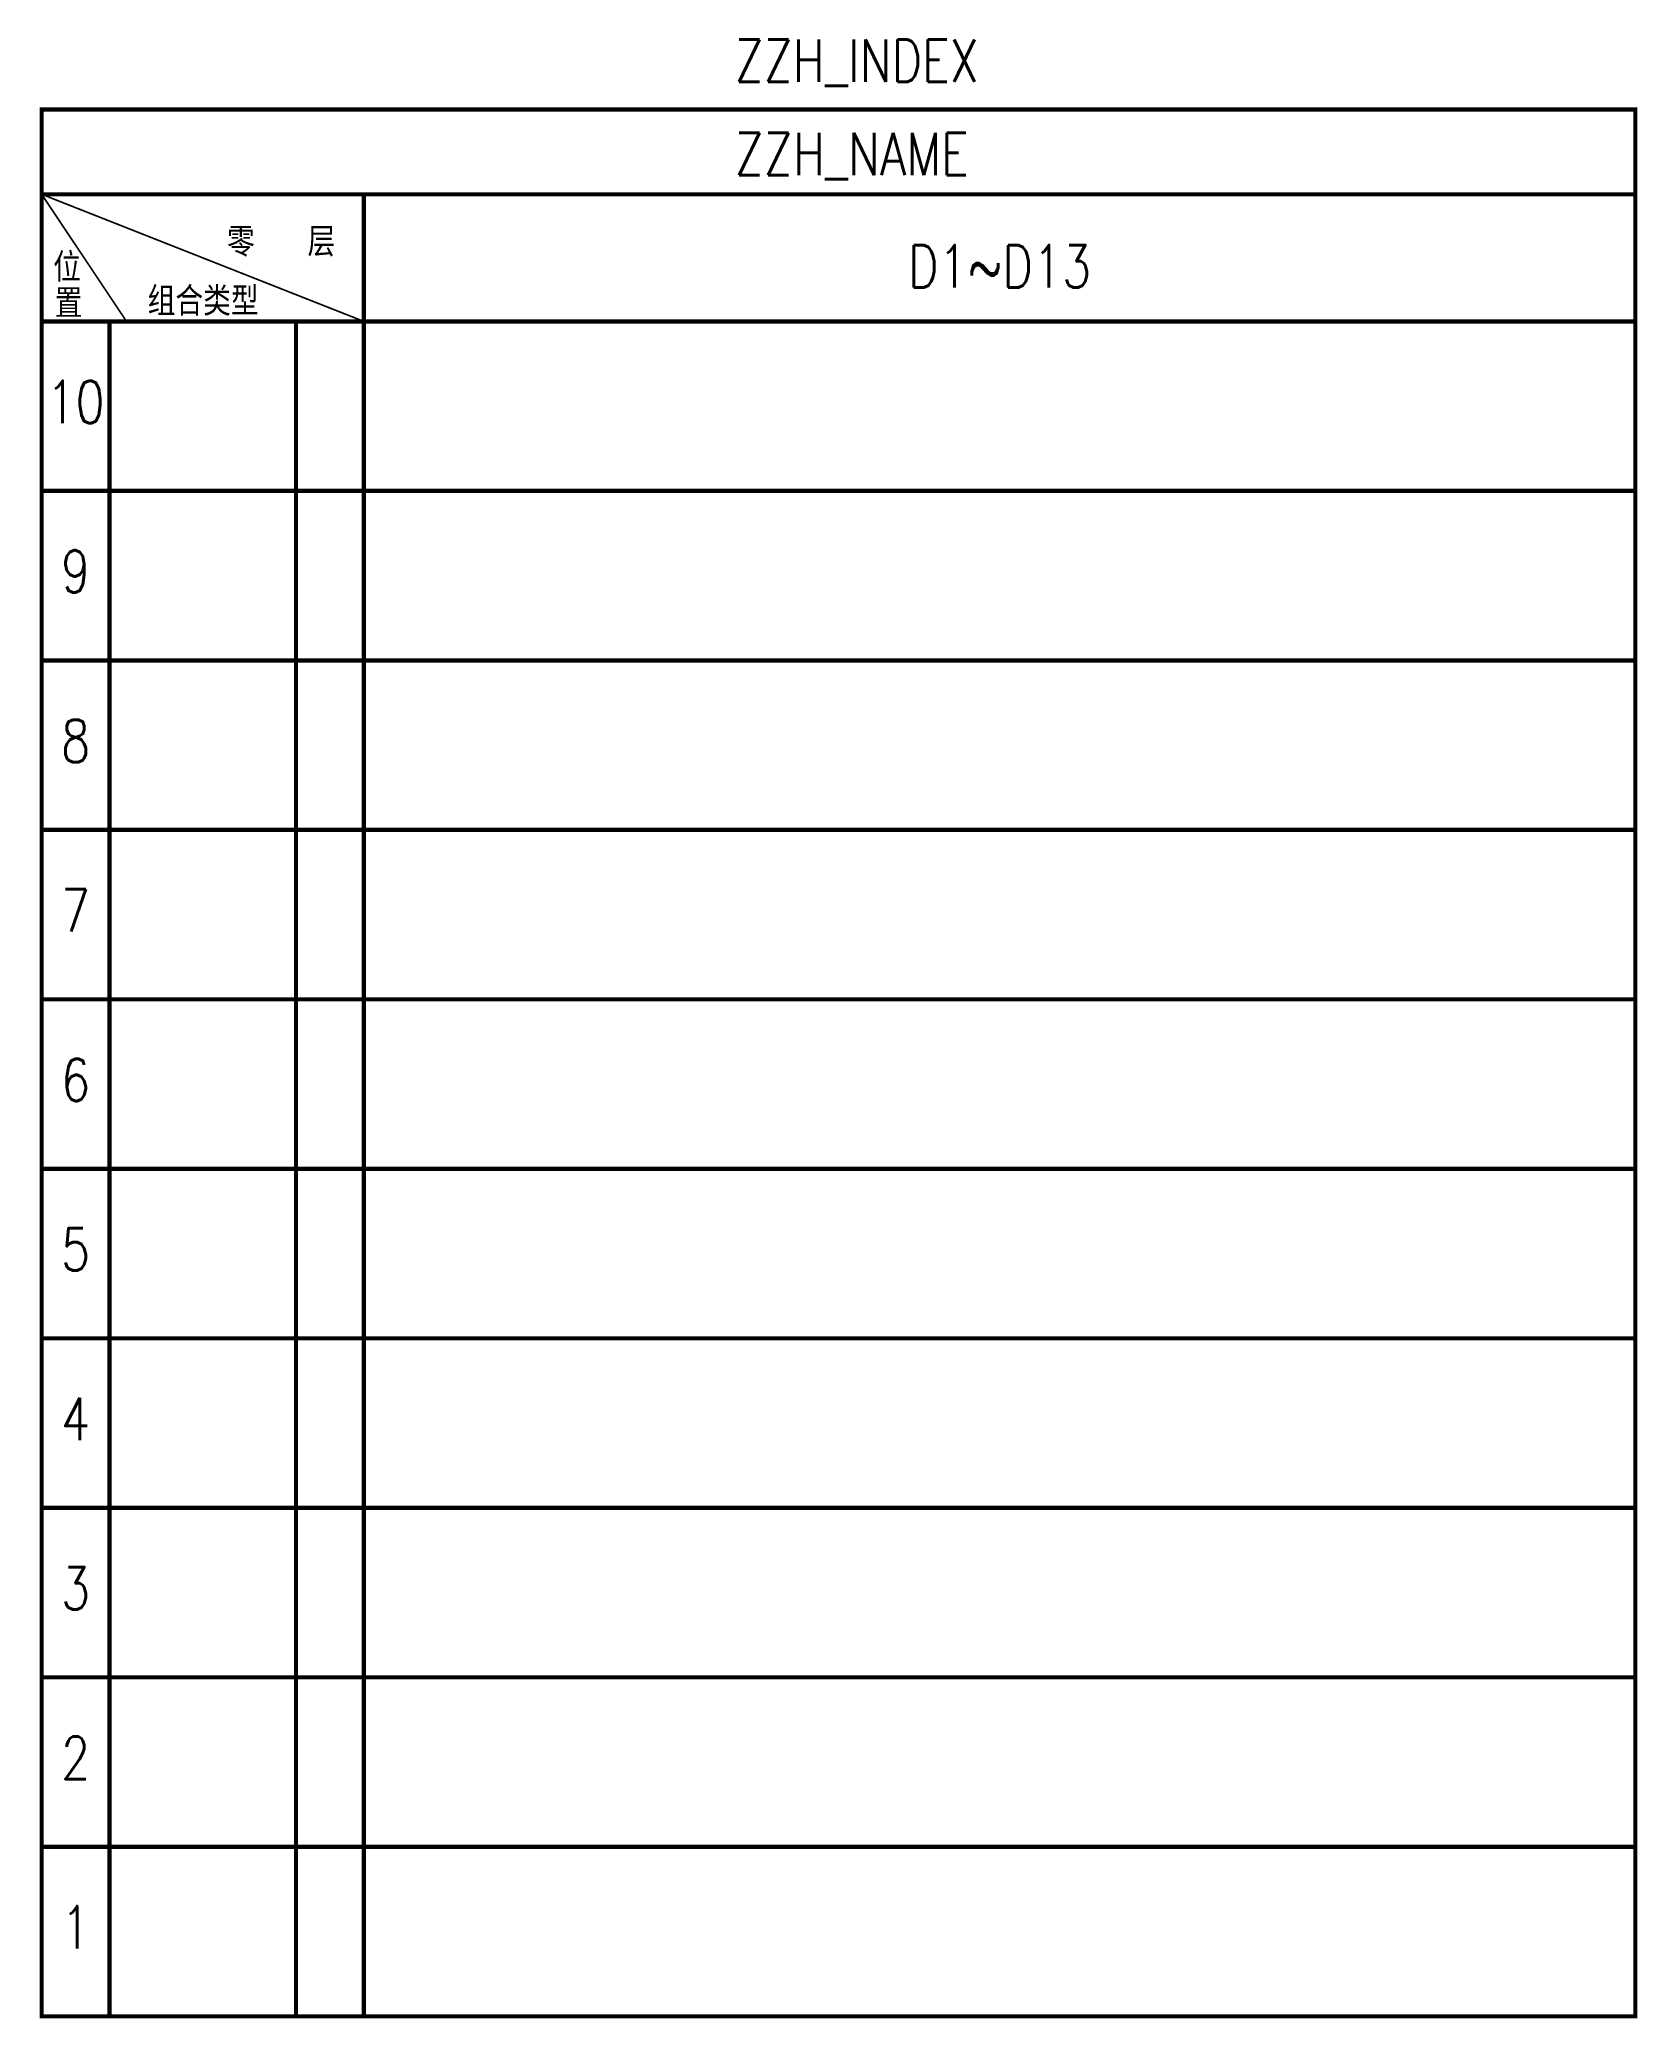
# Model space of a CAD drawing. Header units: millimetres. Extents: x 0 to 188, y 0 to 233.
import ezdxf
from ezdxf.enums import TextEntityAlignment as Align

# ---------------------------------------------------------------- set-up
doc = ezdxf.new("R2010")
doc.units = ezdxf.units.MM
doc.styles.add('CHINESE', font='TIMES.TTF', dxfattribs={"width": 0.7})
doc.styles.get("Standard").update_dxf_attribs({"font": 'txt.shx', "bigfont": 'hztxt.shx'})

msp = doc.modelspace()

# ---------------------------------------------------------------- linework, layer by layer
for points, const_width in [([(3, 225), (188, 225), (188, 0), (0, 0), (0, 225), (3, 225)], 0.5), ([(0, 215), (188, 215)], 0.5), ([(0, 215), (10, 200)], 0.2), ([(0, 215), (38, 200)], 0.2), ([(38, 215), (38, 0)], 0.5), ([(0, 200), (188, 200)], 0.5), ([(8, 200), (8, 0)], 0.5), ([(30, 200), (30, 0)], 0.5), ([(0, 180), (188, 180)], 0.5), ([(0, 160), (188, 160)], 0.5), ([(0, 140), (188, 140)], 0.5), ([(0, 120), (188, 120)], 0.5), ([(0, 100), (188, 100)], 0.5), ([(0, 80), (188, 80)], 0.5), ([(0, 60), (188, 60)], 0.5), ([(0, 60), (188, 60)], 0.5), ([(0, 40), (188, 40)], 0.5), ([(0, 40), (188, 40)], 0.5), ([(0, 40), (188, 40)], 0.5), ([(0, 40), (188, 40)], 0.5), ([(0, 20), (188, 20)], 0.5), ([(0, 20), (188, 20)], 0.5), ([(0, 20), (188, 20)], 0.5)]:
    msp.add_lwpolyline(points, dxfattribs=dict(const_width=const_width))

# ---------------------------------------------------------------- texts
at = {"style": 'CHINESE', "width": 0.8}
for s, p in [('零', (23.5, 208)), ('层', (33, 208)), ('位', (3, 205)), ('置', (3.16, 200.75))]:
    msp.add_text(s, height=3, dxfattribs=at).set_placement(p, align=Align.CENTER)
at = {"width": 0.8}
for s, p in [('D1~D13', (113, 204)), ('10', (4, 188)), ('9', (4, 168)), ('8', (4, 148)), ('7', (4, 128)), ('6', (4, 108)), ('5', (4, 88)), ('4', (4, 68)), ('3', (4, 48)), ('2', (4, 28)), ('1', (4, 8))]:
    msp.add_text(s, height=5, dxfattribs=at).set_placement(p, align=Align.CENTER)
at = {"style": 'CHINESE', "width": 0.8}
msp.add_text('组合类型', height=3, dxfattribs=at).set_placement((12.5, 201))
at = {"width": 0.8}
for tag, text, p in [('ZZH_INDEX', 'ZZH1', (96.15, 228.26)), ('ZZH_NAME', '站内综合柜', (95.57, 217.26))]:
    msp.add_attdef(tag, text=text, height=5, dxfattribs=at).set_placement(p, align=Align.CENTER)

doc.saveas('drawing.dxf')
